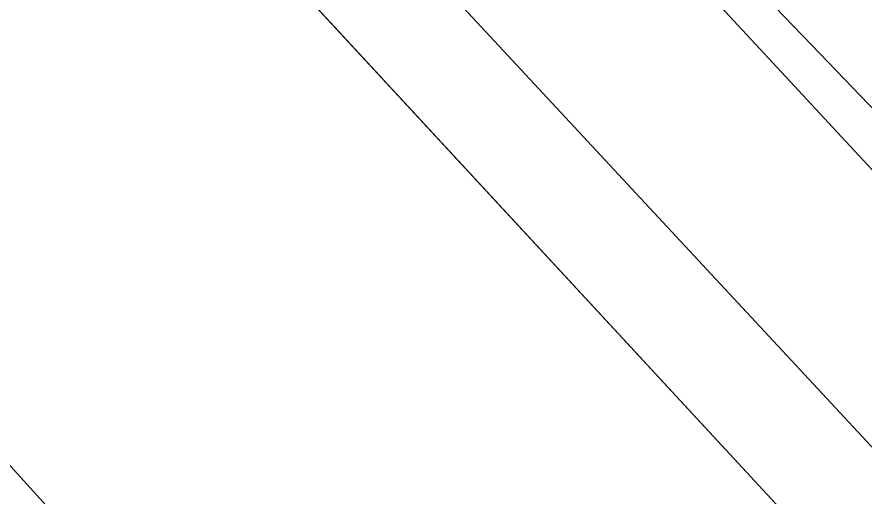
# Model space of a CAD drawing. Header units: metres. Extents: x 507606 to 508087, y 6966978 to 6967359.
# Drawn here: x 507753.35 to 507757.625, y 6967174.518 to 6967176.939 of the extents above; entities that cross this region are included whole.
import ezdxf

# ---------------------------------------------------------------- set-up
doc = ezdxf.new("R2010")
doc.units = ezdxf.units.M
doc.linetypes.add('ISO-DASHED2', pattern=[6, 4, -2])
for name, color, linetype in [('CON_EX. MIN', 253, 'ISO-DASHED2'), ('mga2020bdy', 252, 'Continuous'), ('mga2020DR_UNLINED', 252, 'Continuous')]:
    doc.layers.add(name, color=color, linetype=linetype)
doc.layers.add('D_UG_PIPES', color=142, linetype='EXIST_SWD', lineweight=0)
doc.styles.get("Standard").update_dxf_attribs({"font": 'ARIALN.TTF'})
doc.linetypes.add('EXIST_SWD', pattern='A,5,-2.5,5,-2,["SWD",Standard,S=2.5,R=0,X=0,Y=-1.25],-8,5,-2.5,5,-2.5', length=37.5)

# ---------------------------------------------------------------- blocks, each defined once
blk = doc.blocks.new('XE_SURVEY')
at = {"layer": 'D_UG_PIPES', "flags": 128}
for points in [[(507737.8917, 6967197.6082), (507744.6817, 6967190.0572), (507750.4007, 6967182.5842), (507757.9797, 6967174.4242), (507884.1827, 6967195.8602), (507889.3887, 6967187.5362), (507894.3787, 6967179.7732), (507899.8177, 6967170.7022), (507905.4267, 6967161.7712), (507910.6547, 6967153.5822), (507912.4017, 6967150.5652), (507914.9327, 6967149.7392), (507917.3447, 6967151.3102), (507935.8037, 6967113.2562), (507934.1207, 6967111.8182), (507934.0077, 6967109.3062), (507939.5287, 6967100.7872), (507944.8517, 6967091.9342), (507946.3797, 6967087.3432), (507942.6817, 6967080.3222), (507940.8767, 6967073.6582)], [(507908.3194, 6967041.0228), (507901.1557, 6967044.3926), (507883.5317, 6967052.3106), (507865.9127, 6967063.2336), (507849.4277, 6967075.4016), (507831.8857, 6967089.6886), (507819.7577, 6967102.6046), (507806.4027, 6967117.2296), (507792.9517, 6967131.7886), (507779.2537, 6967146.5056), (507765.6947, 6967161.1276), (507752.3587, 6967175.7216), (507738.5777, 6967190.6126), (507734.1857, 6967195.2312)]]:
    blk.add_lwpolyline(points, dxfattribs=at)
at = {"layer": 'mga2020bdy'}
blk.add_polyline3d([(507791.7442, 6967137.916, 2.8356), (507781.8847, 6967148.1362, 2.8413), (507775.6699, 6967154.8793, 2.9261), (507765.7408, 6967164.8787, 2.9098), (507758.3381, 6967173.2262, 2.8226), (507746.9433, 6967185.5466, 2.9222), (507741.4475, 6967191.296, 2.95), (507732.1584, 6967201.9844, 2.9077), (507725.6244, 6967210.2799, 2.9424), (507718.4248, 6967220.6204, 3.0012), (507719.6553, 6967221.4772, 3.0012), (507723.6138, 6967223.2816, 4.7109)], dxfattribs=at)
at = {"layer": 'mga2020DR_UNLINED'}
for points in [[(507719.6553, 6967221.4772, 3.0012), (507726.8297, 6967211.1729, 2.9424), (507733.3138, 6967202.9406, 2.9077), (507742.5559, 6967192.3064, 2.95), (507748.0357, 6967186.5738, 2.9222), (507759.4495, 6967174.2328, 2.8226), (507766.8345, 6967165.9052, 2.9098), (507776.7536, 6967155.9159, 2.9261), (507782.9757, 6967149.1649, 2.8413), (507792.8448, 6967138.9347, 2.8356), (507799.3102, 6967131.6548, 2.7059), (507808.6485, 6967121.7719, 2.6962), (507816.1158, 6967114.8321, 2.6864), (507823.9873, 6967105.7732, 2.5487), (507829.1084, 6967100.6563, 2.6128), (507837.266, 6967092.5947, 2.6591), (507844.8348, 6967085.9939, 2.5463), (507855.9381, 6967076.8961, 2.6216), (507862.6646, 6967071.9863, 2.5268), (507870.9511, 6967065.7353, 2.562), (507888.2869, 6967056.4928, 2.5483), (507894.3714, 6967052.8445, 2.4345), (507903.9269, 6967049.9939, 2.5416)], [(507718.4248, 6967220.6204, 3.0012), (507725.6244, 6967210.2799, 2.9424), (507732.1584, 6967201.9844, 2.9077), (507741.4475, 6967191.296, 2.95), (507746.9433, 6967185.5466, 2.9222), (507758.3381, 6967173.2262, 2.8226), (507765.7408, 6967164.8787, 2.9098), (507775.6699, 6967154.8793, 2.9261), (507781.8847, 6967148.1362, 2.8413), (507791.7442, 6967137.916, 2.8356), (507798.2045, 6967130.6418, 2.7059), (507807.5922, 6967120.7067, 2.6962), (507815.0365, 6967113.7882, 2.6864), (507822.8901, 6967104.7499, 2.5487), (507828.0516, 6967099.5927, 2.6128), (507836.2453, 6967091.4954, 2.6591), (507843.8667, 6967084.8488, 2.5463), (507855.0202, 6967075.7097, 2.6216), (507861.771, 6967070.7822, 2.5268), (507870.142, 6967064.4675, 2.562), (507887.5482, 6967055.1874, 2.5483), (507893.762, 6967051.4616, 2.4345), (507903.4983, 6967048.5571, 2.5416)]]:
    blk.add_polyline3d(points, dxfattribs=at)
blk = doc.blocks.new('XE_CONTOURS EXIST_1')
at = {"layer": 'CON_EX. MIN', "color": 253, "linetype": 'ISO-DASHED2', "lineweight": -3, "elevation": 2.9, "flags": 128}
blk.add_lwpolyline([(507764.835, 6967165.8584), (507764.8536, 6967165.8758), (507764.921, 6967165.9391), (507765.0795, 6967166.0879), (507765.3463, 6967166.3382), (507765.6578, 6967166.6306), (507765.8015, 6967166.7654), (507765.8679, 6967166.8217), (507765.9265, 6967166.8785), (507765.7766, 6967167.0622), (507765.3645, 6967167.5606), (507764.7473, 6967168.3043), (507763.9822, 6967169.224), (507763.126, 6967170.2503), (507762.2359, 6967171.3139), (507761.369, 6967172.3455), (507760.5824, 6967173.2757), (507759.933, 6967174.0352), (507759.4781, 6967174.5546), (507759.0152, 6967175.0543), (507758.2861, 6967175.8244), (507757.3559, 6967176.798), (507756.2897, 6967177.9081), (507755.1527, 6967179.0877), (507754.0101, 6967180.2697), (507752.927, 6967181.3872), (507751.9685, 6967182.373), (507751.1999, 6967183.1603), (507750.7656, 6967183.6021), (507750.5669, 6967183.8012), (507750.5029, 6967183.863), (507750.493, 6967183.871), (507750.4769, 6967183.8662), (507750.4289, 6967183.8308), (507750.3391, 6967183.7435), (507750.2454, 6967183.6468), (507750.1053, 6967183.5154), (507749.834, 6967183.2603), (507749.5568, 6967182.9995), (507749.3989, 6967182.8509)], dxfattribs=at)

msp = doc.modelspace()

# ---------------------------------------------------------------- block references
msp.add_blockref('XE_SURVEY', (0, 0))

# ---------------------------------------------------------------- next in the draw order: block references
msp.add_blockref('XE_CONTOURS EXIST_1', (0, 0))

doc.saveas('drawing.dxf')
